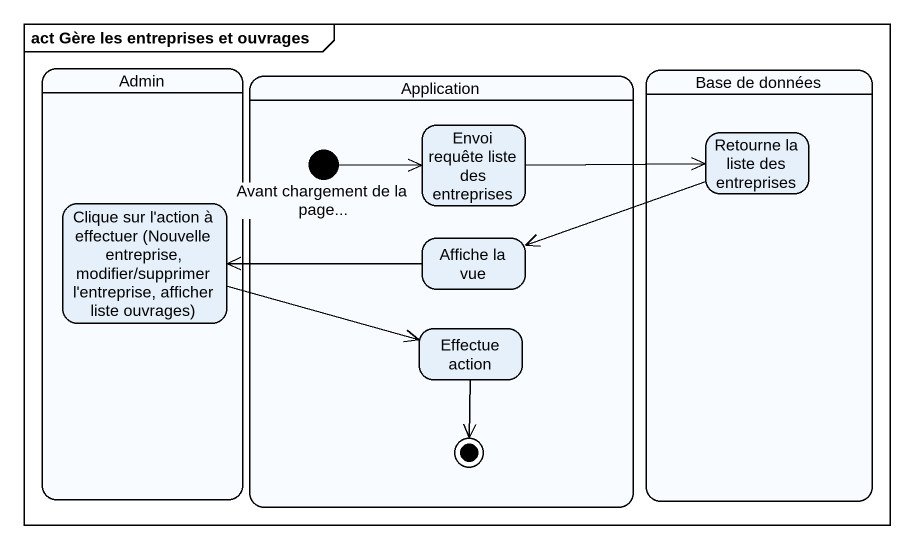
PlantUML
@startuml
mainframe act Gère les entreprises et ouvrages
hide empty description
state Admin {
  state "Clique sur l'action à effectuer (Nouvelle entreprise, modifier/supprimer l'entreprise, afficher liste ouvrages)" as Clique_sur_l_action_à
}
state Application {
  state "Avant chargement de la page..." as Avant_chargement_de_la_page <<start>>
  state "Envoi requête liste des entreprises" as Envoi_requête_liste_des
  state "Affiche la vue" as Affiche_la_vue
  state "Effectue action" as Effectue_action
  Effectue_action --> [*]
}
state "Base de données" as Base_de_données {
  state "Retourne la liste des entreprises" as Retourne_la_liste_des
}
Avant_chargement_de_la_page -right-> Envoi_requête_liste_des
Envoi_requête_liste_des -right-> Retourne_la_liste_des
Retourne_la_liste_des -left-> Affiche_la_vue
Clique_sur_l_action_à -right-> Effectue_action
Affiche_la_vue -left-> Clique_sur_l_action_à
@enduml
